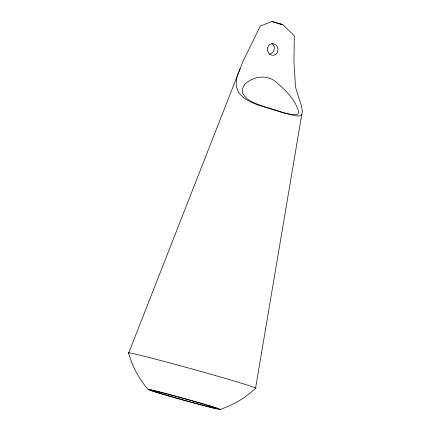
<?xml version="1.0" encoding="UTF-8"?>
<svg xmlns="http://www.w3.org/2000/svg" width="431" height="431" viewBox="0 0 431 431"><rect width="100%" height="100%" fill="white"/><g stroke="black" fill="none" stroke-linecap="round" stroke-linejoin="round"><path stroke-width="0.65" d="M255.599 387.975L302.368 110.993L300.967 104.324L296.846 91.684A24.551 17.353 -81.5 0 1 295.294 83.706L293.953 61.956L294.292 35.832L282.79 24.664L271.961 21.55L260.308 26.065L242.949 61.52L128.632 353.167C132.339 366.565 139.084 379.113 148.248 389.576M280.091 24.572L280.198 23.92M240.196 68.54L236.867 77.02L236.107 85.677L238.596 92.66L243.951 98.149L250.099 101.748L258.099 105.045L283.366 112.733L295.386 115.772L299.012 116.052L301.77 114.77M274.17 22.87L274.418 22.261M219.912 409.45A37.502 0.851 15.5 0 0 170.557 394.828A37.502 0.851 15.5 0 0 161.889 393.939A37.502 0.851 15.5 0 0 219.912 409.45C233.149 405.205 245.39 397.921 255.464 388.342A66.379 1.508 15.5 0 0 192.63 369.146A66.379 1.508 15.5 0 0 128.632 353.167M269.45 54.182C274.396 53.616 276.201 46.252 271.869 43.65M282.79 24.664L271.961 21.55M267.565 47.976L267.651 50.998L269.089 53.606A5.727 5.204 80.6 0 0 274.224 55.082C277.656 53.977 278.911 49.527 277.23 46.51A5.759 5.264 85.1 0 0 269.968 44.42L268.066 46.564L267.565 47.976M244.178 84.982L242.308 89.088L242.637 93.22C246.968 101.49 257.038 103.871 265.027 107.039C275.797 109.372 286.593 115.68 297.799 114.29L298.861 112.443C295.537 99.351 284.939 89.594 274.913 81.087C265.55 74.164 251.79 76.788 244.178 84.982M163.09 394.236A35.471 0.803 15.5 0 0 217.973 408.906A35.471 0.803 15.5 0 0 171.29 395.076A35.471 0.803 15.5 0 0 163.09 394.236"/></g></svg>
